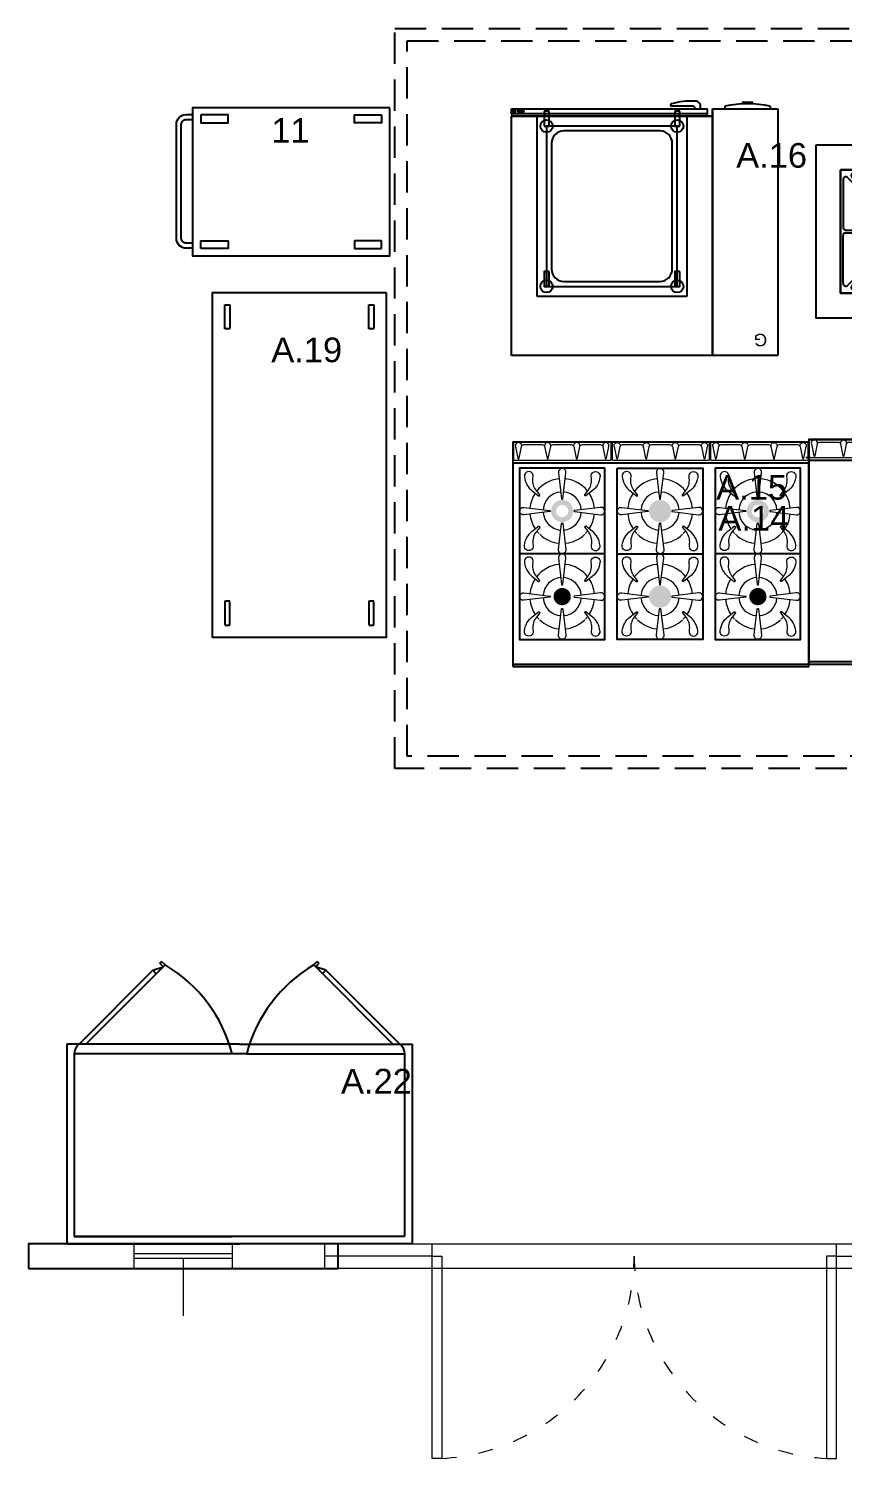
# Model space of a CAD drawing. Header units: millimetres. Extents: x -3516 to 33273, y -7531 to 724.
# Drawn here: x 28508 to 28838, y -2674 to -2094 of the extents above; entities that cross this region are included whole.
import ezdxf

# ---------------------------------------------------------------- set-up
doc = ezdxf.new("R2010")
doc.units = ezdxf.units.MM
for name, pattern in [('ACAD_ISO03W100', [30, 12, -18]), ('DASHED', [19.05, 12.7, -6.35]), ('HIDDEN', [0.375, 0.25, -0.125])]:
    doc.linetypes.add(name, pattern=pattern)
for name, color, linetype, lineweight in [('40x60 VAS', 155, 'Continuous', 15), ('DIS-100', 9, 'Continuous', 30), ('GRC- Yazı 1', 3, 'Continuous', 20), ('GRC-Ekipman', 4, 'Continuous', 25), ('KAPI', 37, 'Continuous', 15)]:
    doc.layers.add(name, color=color, linetype=linetype, lineweight=lineweight)
doc.layers.add('S2000-002 Çizgi', color=7, linetype='Continuous')
doc.layers.add('S2000-003 Kapı', color=3, linetype='Continuous')
doc.styles.add('ekp-yazı', font='arial.ttf', dxfattribs={"height": 10})

# ---------------------------------------------------------------- blocks, each defined once
blk = doc.blocks.new('A$Ccb6340a7')
at = {"layer": 'DIS-100', "lineweight": -2}
blk.add_lwpolyline([(10, 125.5), (10, 0), (0, 0), (0, 125.5)], close=True, dxfattribs=at)
blk = doc.blocks.new('ASDQ2WE1241245')
at = {"layer": 'KAPI', "color": 3}
for p, q in [((178099.81, 119041.46), (178099.81, 119051.46)), ((178263.81, 119041.46), (178263.81, 119051.46)), ((178099.81, 119046.46), (178056.31, 119046.46)), ((178263.81, 119046.46), (178307.31, 119046.46))]:
    blk.add_line(p, q, dxfattribs=at)
blk.add_lwpolyline([(178056.31, 119051.46), (178307.31, 119051.46), (178307.31, 119041.46), (178056.31, 119041.46)], close=True, dxfattribs=at)
at = {"layer": 'KAPI', "color": 3, "linetype": 'Continuous', "ltscale": 0.5}
for points in [[(178099.81, 119046.46), (178103.81, 119046.46), (178103.81, 118964.46), (178099.81, 118964.46), (178099.81, 119046.46)], [(178263.81, 119046.46), (178259.81, 119046.46), (178259.81, 118964.46), (178263.81, 118964.46), (178263.81, 119046.46)]]:
    blk.add_lwpolyline(points, dxfattribs=at)
at = {"layer": 'KAPI', "color": 3, "linetype": 'ACAD_ISO03W100', "ltscale": 0.5}
for centre, start, end in [((178099.63, 119046.53), 272.91666, 359.94754), ((178263.99, 119046.53), 180.05246, 267.08334)]:
    blk.add_arc(centre, 82.18, start, end, dxfattribs=at)
blk = doc.blocks.new('A$C3c9ccc98')
at = {"layer": '40x60 VAS', "linetype": 'Continuous'}
for p, q in [((42.75, 19.14), (42.75, 29.14)), ((82.75, 19.14), (82.75, 29.14)), ((82.75, 25.14), (42.75, 25.14)), ((82.75, 23.14), (42.75, 23.14)), ((62.75, 23.14), (62.75, 0))]:
    blk.add_line(p, q, dxfattribs=at)
blk.add_lwpolyline([(125.5, 29.14), (0, 29.14), (0, 19.14), (125.5, 19.14)], close=True, dxfattribs=at)
blk = doc.blocks.new('HarekeliT.140-70')
blk.add_lwpolyline([(-139.95, 0), (0, 0), (0, -70.39), (-139.95, -70.39)], close=True)
at = {"color": 253, "linetype": 'HIDDEN'}
for points in [[(-134.95, -5), (-125.23, -5), (-125.23, -7.01), (-134.95, -7.01)], [(-5, -5), (-14.72, -5), (-14.72, -7.01), (-5, -7.01)], [(-134.95, -63.38), (-125.23, -63.38), (-125.23, -65.39), (-134.95, -65.39)], [(-5, -63.38), (-14.72, -63.38), (-14.72, -65.39), (-5, -65.39)]]:
    blk.add_lwpolyline(points, close=True, dxfattribs=at)
blk = doc.blocks.new('Frenox Depo Tipi Dolap Çift Kapı')
for p, q in [((0, 0), (0, 81)), ((0, 81), (70, 81)), ((140, 81), (70, 81)), ((140, 0), (140, 81)), ((70, 0), (0, 0)), ((70, 0), (140, 0))]:
    blk.add_line(p, q)
at = {"color": 251}
for p, q in [((3, 4), (3, 78)), ((3, 78), (137, 78)), ((137, 78), (73, 78)), ((137, 4), (137, 78)), ((67, 4), (3, 4)), ((73, 4), (137, 4))]:
    blk.add_line(p, q, dxfattribs=at)
at = {"color": 251, "linetype": 'Continuous'}
for p, q in [((67.05, 4), (2.95, 4)), ((4.95, 0), (34.89, -29.94)), ((7.78, 0), (39.83, -32.06)), ((72.95, 4), (137.05, 4)), ((132.22, 0), (100.17, -32.06)), ((135.05, 0), (105.11, -29.94)), ((36.3, -28.52), (34.89, -29.94)), ((103.7, -28.52), (105.11, -29.94)), ((34.89, -29.94), (39.13, -31.35)), ((39.13, -31.35), (37.71, -32.76)), ((37.71, -32.76), (38.42, -33.47)), ((39.83, -32.06), (38.42, -33.47)), ((100.17, -32.06), (101.58, -33.47)), ((105.11, -29.94), (100.87, -31.35)), ((100.87, -31.35), (102.29, -32.76)), ((102.29, -32.76), (101.58, -33.47))]:
    blk.add_line(p, q, dxfattribs=at)
at = {"linetype": 'Continuous'}
blk.add_line((67.05, 4), (72.95, 4), dxfattribs=at)
at = {"color": 251, "linetype": 'Continuous'}
for centre, radius, start, end in [((8.04, 4.05), 5.1, 180.53334, 232.59676), ((10.06, 18.71), 58.86, 300.38704, 345.52231), ((129.94, 18.71), 58.86, 194.47769, 239.61296), ((131.96, 4.05), 5.1, 307.40324, 359.46666)]:
    blk.add_arc(centre, radius, start, end, dxfattribs=at)
blk = doc.blocks.new('A$C74724A35')
at = {"layer": 'S2000-002 Çizgi', "linetype": 'Continuous', "lineweight": 0}
for p, q in [((39.55, 90.8), (0.45, 90.8)), ((1.06, 89.25), (1.06, 89.24)), ((1.06, 89.24), (2.06, 84.41)), ((2.55, 84.43), (3.54, 89.23)), ((4.51, 90), (11.89, 90)), ((12.86, 89.24), (13.86, 84.41)), ((14.35, 84.43), (15.33, 89.21)), ((16.31, 90), (23.69, 90)), ((24.68, 89.16), (25.66, 84.41)), ((26.15, 84.43), (27.13, 89.21)), ((28.11, 90), (35.49, 90)), ((36.48, 89.16), (37.46, 84.41)), ((37.95, 84.43), (38.93, 89.21)), ((40.45, 90.8), (79.55, 90.8)), ((42.05, 84.43), (41.07, 89.21)), ((43.52, 89.16), (42.54, 84.41)), ((51.89, 90), (44.51, 90)), ((53.85, 84.43), (52.87, 89.21)), ((55.32, 89.16), (54.34, 84.41)), ((63.69, 90), (56.31, 90)), ((65.65, 84.43), (64.67, 89.21)), ((67.14, 89.24), (66.14, 84.41)), ((75.49, 90), (68.11, 90)), ((77.45, 84.43), (76.46, 89.23)), ((78.94, 89.24), (77.94, 84.41)), ((78.94, 89.25), (78.94, 89.24))]:
    blk.add_line(p, q, dxfattribs=at)
at = {"layer": 'S2000-002 Çizgi'}
for points in [[(0, 0), (80, 0), (80, 91), (0, 91)], [(80, 82.5), (0, 82.5), (0, 1), (80, 1)]]:
    blk.add_lwpolyline(points, close=True, dxfattribs=at)
at = {"layer": 'S2000-002 Çizgi', "linetype": 'Continuous', "lineweight": 0}
for centre, radius, start, end in [((2.3, 89.53), 1.27, 346.42061, 193.57939), ((14.1, 89.5), 1.27, 346.42061, 193.57939), ((25.9, 89.5), 1.27, 346.42061, 193.57939), ((37.7, 89.5), 1.27, 346.42061, 193.57939), ((40.4, 90.6), 0.2, 90, 180)]:
    blk.add_arc(centre, radius, start, end, dxfattribs=at)
at = {"layer": 'S2000-002 Çizgi', "linetype": 'Continuous', "lineweight": 0, "extrusion": (0, 0, -1)}
for centre, radius, start, end in [((-39.6, 90.6), 0.2, 90, 180), ((-42.3, 89.5), 1.27, 346.42061, 193.57939), ((-54.1, 89.5), 1.27, 346.42061, 193.57939), ((-65.9, 89.5), 1.27, 346.42061, 193.57939), ((-77.7, 89.53), 1.27, 346.42061, 193.57939)]:
    blk.add_arc(centre, radius, start, end, dxfattribs=at)
for centre, major_axis, start_param, end_param in [((4.51, 89), (1, 0), 3.371293, 4.712389), ((11.89, 89), (1, 0), 4.712389, 6.0355), ((16.31, 89), (1, 0), 3.349747, 4.712389), ((23.69, 89), (1, 0), 4.712389, 6.124448), ((28.11, 89), (1, 0), 3.349747, 4.712389), ((35.49, 89), (1, 0), 4.712389, 6.124448), ((42.3, 84.46), (-0.25, 0), 3.344893, 6.16625), ((54.1, 84.46), (-0.25, 0), 3.344893, 6.16625), ((65.9, 84.46), (-0.25, 0), 3.344906, 6.16625), ((77.7, 84.46), (-0.25, 0), 3.344804, 6.16625)]:
    blk.add_ellipse(centre, major_axis=major_axis, ratio=0.999997, start_param=start_param, end_param=end_param, dxfattribs=at)
at = {"layer": 'S2000-002 Çizgi', "linetype": 'Continuous', "lineweight": 0}
for centre, major_axis, start_param, end_param in [((44.51, 89), (-1, 0), 4.712389, 6.124448), ((51.89, 89), (-1, 0), 3.349747, 4.712389), ((56.31, 89), (-1, 0), 4.712389, 6.124448), ((63.69, 89), (-1, 0), 3.349747, 4.712389), ((68.11, 89), (-1, 0), 4.712389, 6.0355), ((75.49, 89), (-1, 0), 3.371293, 4.712389), ((2.3, 84.46), (0.25, 0), 3.344804, 6.16625), ((14.1, 84.46), (0.25, 0), 3.344906, 6.16625), ((25.9, 84.46), (0.25, 0), 3.344893, 6.16625), ((37.7, 84.46), (0.25, 0), 3.344893, 6.16625)]:
    blk.add_ellipse(centre, major_axis=major_axis, ratio=0.999997, start_param=start_param, end_param=end_param, dxfattribs=at)
for points in [[(0.45, 90.8), (0.42, 90.8), (0.4, 90.8), (0.4, 90.8), (0.4, 90.8), (0.2, 90.8), (0.2, 90.6), (0.2, 90.6), (0.2, 90.6), (0.2, 90.6), (0.2, 90.6), (0.2, 87.25), (0.2, 83.9), (0.2, 83.9), (0.2, 83.9), (0.2, 83.7), (0.4, 83.7), (0.4, 83.7), (0.4, 83.7), (20, 83.7), (39.6, 83.7), (39.6, 83.7), (39.6, 83.7), (39.8, 83.7), (39.8, 83.9), (39.8, 83.9), (39.8, 83.9), (39.8, 87.25), (39.8, 90.6), (39.8, 90.6), (39.8, 90.6), (39.8, 90.6), (39.8, 90.6)], [(79.55, 90.8), (79.57, 90.8), (79.6, 90.8), (79.6, 90.8), (79.6, 90.8), (79.8, 90.8), (79.8, 90.6), (79.8, 90.6), (79.8, 90.6), (79.8, 90.6), (79.8, 90.6), (79.8, 87.25), (79.8, 83.9), (79.8, 83.9), (79.8, 83.9), (79.8, 83.7), (79.6, 83.7), (79.6, 83.7), (79.6, 83.7), (60, 83.7), (40.4, 83.7), (40.4, 83.7), (40.4, 83.7), (40.2, 83.7), (40.2, 83.9), (40.2, 83.9), (40.2, 83.9), (40.2, 87.25), (40.2, 90.6), (40.2, 90.6), (40.2, 90.6), (40.2, 90.6), (40.2, 90.6)]]:
    blk.add_rational_spline(points, [1, 1, 1, 1, 1, 0.707106781187, 1, 1, 1, 1, 1, 1, 1, 1, 1, 0.707106781187, 1, 1, 1, 1, 1, 1, 1, 0.707106781187, 1, 1, 1, 1, 1, 1, 1, 0.999999944177, 1], degree=2, knots=[0, 0, 0, 0.0625, 0.0625, 0.125, 0.125, 0.1875, 0.1875, 0.25, 0.25, 0.3125, 0.3125, 0.375, 0.375, 0.4375, 0.4375, 0.5, 0.5, 0.5625, 0.5625, 0.625, 0.625, 0.6875, 0.6875, 0.75, 0.75, 0.8125, 0.8125, 0.875, 0.875, 0.9375, 0.9375, 1, 1, 1], dxfattribs=at)
blk = doc.blocks.new('A$C5F4C111E')
at = {"layer": 'S2000-002 Çizgi', "linetype": 'Continuous', "lineweight": 0}
h = blk.add_hatch(color=256, dxfattribs=at)
edge = h.paths.add_edge_path()
edge.add_arc((20, 63.03), 4.5, 0, 360)
edge = h.paths.add_edge_path(flags=16)
edge.add_arc((20, 63.03), 2.5, 0, 360)
h = blk.add_hatch(color=256, dxfattribs=at)
edge = h.paths.add_edge_path()
edge.add_arc((59.69, 63.03), 4.5, 45, 405)
h = blk.add_hatch(color=256, dxfattribs=at)
edge = h.paths.add_edge_path()
edge.add_arc((99.37, 63.03), 4.5, 0, 360)
edge = h.paths.add_edge_path(flags=16)
edge.add_arc((99.37, 63.03), 2.5, 0, 360)
h = blk.add_hatch(color=256, dxfattribs=at)
edge = h.paths.add_edge_path()
edge.add_arc((20, 28.34), 3.5, 0, 360)
h = blk.add_hatch(color=256, dxfattribs=at)
edge = h.paths.add_edge_path()
edge.add_arc((59.69, 28.34), 4.5, 45, 405)
h = blk.add_hatch(color=256, dxfattribs=at)
edge = h.paths.add_edge_path()
edge.add_arc((99.37, 28.34), 3.5, 0, 360)
for p, q in [((39.55, 90.8), (0.45, 90.8)), ((1.06, 89.24), (2.05, 84.41)), ((2.55, 84.43), (3.54, 89.23)), ((4.51, 90), (11.89, 90)), ((12.86, 89.24), (13.85, 84.41)), ((14.35, 84.43), (15.33, 89.21)), ((16.31, 90), (23.69, 90)), ((24.68, 89.16), (25.65, 84.41)), ((26.15, 84.43), (27.13, 89.21)), ((28.11, 90), (35.49, 90)), ((36.48, 89.16), (37.45, 84.41)), ((37.95, 84.43), (38.93, 89.21)), ((79.55, 90.8), (40.45, 90.8)), ((41.06, 89.24), (42.05, 84.41)), ((42.55, 84.43), (43.54, 89.23)), ((44.51, 90), (51.89, 90)), ((52.86, 89.24), (53.85, 84.41)), ((54.35, 84.43), (55.33, 89.21)), ((56.31, 90), (63.69, 90)), ((64.68, 89.16), (65.65, 84.41)), ((66.15, 84.43), (67.13, 89.21)), ((68.11, 90), (75.49, 90)), ((76.48, 89.16), (77.45, 84.41)), ((77.95, 84.43), (78.93, 89.21)), ((119.55, 90.8), (80.45, 90.8)), ((81.06, 89.24), (82.05, 84.41)), ((82.55, 84.43), (83.54, 89.23)), ((84.51, 90), (91.89, 90)), ((92.86, 89.24), (93.85, 84.41)), ((94.35, 84.43), (95.33, 89.21)), ((96.31, 90), (103.69, 90)), ((104.68, 89.16), (105.65, 84.41)), ((106.15, 84.43), (107.13, 89.21)), ((108.11, 90), (115.49, 90)), ((116.48, 89.16), (117.45, 84.41)), ((117.95, 84.43), (118.93, 89.21))]:
    blk.add_line(p, q, dxfattribs=at)
at = {"layer": 'S2000-002 Çizgi'}
for points in [[(0, 0), (120, 0), (120, 91), (0, 91)], [(120, 82.5), (0, 82.5), (0, 1), (120, 1)], [(2.66, 11), (37.34, 11), (37.34, 80.37), (2.66, 80.37)], [(42.34, 80.37), (77.03, 80.37), (77.03, 11), (42.34, 11)], [(82.03, 11), (116.71, 11), (116.71, 80.37), (82.03, 80.37)], [(37.34, 45.68), (2.66, 45.68), (2.66, 11), (37.34, 11)], [(77.03, 11), (42.34, 11), (42.34, 45.68), (77.03, 45.68)], [(116.71, 45.68), (82.03, 45.68), (82.03, 11), (116.71, 11)]]:
    blk.add_lwpolyline(points, close=True, dxfattribs=at)
at = {"layer": 'S2000-002 Çizgi', "linetype": 'Continuous', "lineweight": 0, "flags": 128}
for points in [[(0.45, 90.8), (0.4, 90.8), (0.4, 90.8, 0.414214), (0.2, 90.6), (0.2, 90.6), (0.2, 83.9), (0.2, 83.9, 0.414214), (0.4, 83.7), (0.4, 83.7), (39.6, 83.7), (39.6, 83.7, 0.414214), (39.8, 83.9), (39.8, 83.9), (39.8, 90.6), (39.8, 90.6, 0.414214), (39.6, 90.8), (39.6, 90.8), (39.55, 90.8)], [(40.45, 90.8), (40.4, 90.8), (40.4, 90.8, 0.414214), (40.2, 90.6), (40.2, 90.6), (40.2, 83.9), (40.2, 83.9, 0.414214), (40.4, 83.7), (40.4, 83.7), (79.6, 83.7), (79.6, 83.7, 0.414214), (79.8, 83.9), (79.8, 83.9), (79.8, 90.6), (79.8, 90.6, 0.414214), (79.6, 90.8), (79.6, 90.8), (79.55, 90.8)], [(80.45, 90.8), (80.4, 90.8), (80.4, 90.8, 0.414214), (80.2, 90.6), (80.2, 90.6), (80.2, 83.9), (80.2, 83.9, 0.414214), (80.4, 83.7), (80.4, 83.7), (119.6, 83.7), (119.6, 83.7, 0.414214), (119.8, 83.9), (119.8, 83.9), (119.8, 90.6), (119.8, 90.6, 0.414214), (119.6, 90.8), (119.6, 90.8), (119.55, 90.8)]]:
    blk.add_lwpolyline(points, format="xyb", dxfattribs=at)
for points in [[(4.67, 76.87, 0.198912), (7.86, 71.22), (7.86, 71.22), (10.44, 69.2), (10.44, 69.2, 0.88604), (10.86, 69.62), (10.87, 69.62), (9.53, 71.32), (9.53, 71.32, -0.198912), (8.16, 76.22), (8.16, 76.22), (8.26, 77.01), (8.26, 77.02, 1.128349), (4.66, 77.02), (4.65, 77.01), (4.67, 76.87), (4.67, 76.87)], [(20.24, 68), (21.48, 78.59), (21.48, 78.59, 1.184985), (18.52, 78.59), (18.52, 78.59), (19.76, 68), (19.76, 68.01, 0.846962), (20.24, 68.01), (20.24, 68)], [(35.33, 76.87, -0.198912), (32.14, 71.22), (32.14, 71.22), (29.56, 69.2), (29.56, 69.2, -0.88604), (29.14, 69.62), (29.13, 69.62), (30.47, 71.32), (30.47, 71.32, 0.198912), (31.84, 76.22), (31.84, 76.22), (31.74, 77.01), (31.74, 77.02, -1.128349), (35.35, 77.02), (35.35, 77.01), (35.33, 76.87), (35.33, 76.87)], [(44.36, 76.87, 0.198912), (47.54, 71.22), (47.54, 71.22), (50.12, 69.2), (50.12, 69.2, 0.88604), (50.55, 69.62), (50.55, 69.62), (49.22, 71.32), (49.22, 71.32, -0.198912), (47.85, 76.22), (47.85, 76.22), (47.94, 77.01), (47.94, 77.02, 1.128349), (44.34, 77.02), (44.34, 77.01), (44.36, 76.87), (44.36, 76.87)], [(59.92, 68), (61.16, 78.59), (61.16, 78.59, 1.184985), (58.21, 78.59), (58.21, 78.59), (59.45, 68), (59.45, 68.01, 0.846962), (59.92, 68.01), (59.92, 68)], [(75.01, 76.87, -0.198912), (71.83, 71.22), (71.83, 71.22), (69.25, 69.2), (69.25, 69.2, -0.88604), (68.82, 69.62), (68.82, 69.62), (70.15, 71.32), (70.15, 71.32, 0.198912), (71.52, 76.22), (71.52, 76.22), (71.43, 77.01), (71.43, 77.02, -1.128349), (75.03, 77.02), (75.03, 77.01), (75.01, 76.87), (75.01, 76.87)], [(84.04, 76.87, 0.198912), (87.23, 71.22), (87.23, 71.22), (89.81, 69.2), (89.81, 69.2, 0.88604), (90.23, 69.62), (90.24, 69.62), (88.9, 71.32), (88.9, 71.32, -0.198912), (87.53, 76.22), (87.53, 76.22), (87.63, 77.01), (87.63, 77.02, 1.128349), (84.03, 77.02), (84.02, 77.01), (84.04, 76.87), (84.04, 76.87)], [(99.61, 68), (100.85, 78.59), (100.85, 78.59, 1.184985), (97.89, 78.59), (97.89, 78.59), (99.13, 68), (99.13, 68.01, 0.846962), (99.61, 68.01), (99.61, 68)], [(114.7, 76.87, -0.198912), (111.51, 71.22), (111.51, 71.22), (108.93, 69.2), (108.93, 69.2, -0.88604), (108.51, 69.62), (108.5, 69.62), (109.84, 71.32), (109.84, 71.32, 0.198912), (111.21, 76.22), (111.21, 76.22), (111.11, 77.01), (111.11, 77.02, -1.128349), (114.72, 77.02), (114.72, 77.01), (114.7, 76.87), (114.7, 76.87)], [(15.02, 62.79), (4.44, 61.55), (4.44, 61.55, -1.184985), (4.44, 64.51), (4.44, 64.51), (15.02, 63.27), (15.02, 63.27, -0.846962), (15.02, 62.79), (15.02, 62.79)], [(24.98, 62.79), (35.56, 61.55), (35.56, 61.55, 1.184985), (35.56, 64.51), (35.56, 64.51), (24.98, 63.27), (24.98, 63.27, 0.846962), (24.98, 62.79), (24.98, 62.79)], [(54.71, 62.79), (44.12, 61.55), (44.12, 61.55, -1.184985), (44.12, 64.51), (44.12, 64.51), (54.71, 63.27), (54.71, 63.27, -0.846962), (54.71, 62.79), (54.71, 62.79)], [(64.66, 62.79), (75.25, 61.55), (75.25, 61.55, 1.184985), (75.25, 64.51), (75.25, 64.51), (64.66, 63.27), (64.66, 63.27, 0.846962), (64.66, 62.79), (64.66, 62.79)], [(94.39, 62.79), (83.81, 61.55), (83.81, 61.55, -1.184985), (83.81, 64.51), (83.81, 64.51), (94.39, 63.27), (94.39, 63.27, -0.846962), (94.39, 62.79), (94.39, 62.79)], [(104.35, 62.79), (114.93, 61.55), (114.93, 61.55, 1.184985), (114.93, 64.51), (114.93, 64.51), (104.35, 63.27), (104.35, 63.27, 0.846962), (104.35, 62.79), (104.35, 62.79)], [(20.24, 58.05), (21.48, 47.46), (21.48, 47.46, -1.184985), (18.52, 47.46), (18.52, 47.46), (19.76, 58.05), (19.76, 58.05, -0.846962), (20.24, 58.05), (20.24, 58.05)], [(59.92, 58.05), (61.16, 47.46), (61.16, 47.46, -1.184985), (58.21, 47.46), (58.21, 47.46), (59.45, 58.05), (59.45, 58.05, -0.846962), (59.92, 58.05), (59.92, 58.05)], [(99.61, 58.05), (100.85, 47.46), (100.85, 47.46, -1.184985), (97.89, 47.46), (97.89, 47.46), (99.13, 58.05), (99.13, 58.05, -0.846962), (99.61, 58.05), (99.61, 58.05)], [(4.67, 49.18, -0.198912), (7.86, 54.83), (7.86, 54.83), (10.44, 56.86), (10.44, 56.86, -0.88604), (10.86, 56.43), (10.87, 56.43), (9.53, 54.74), (9.53, 54.74, 0.198912), (8.16, 49.83), (8.16, 49.83), (8.26, 49.04), (8.26, 49.04, -1.128349), (4.66, 49.04), (4.65, 49.04), (4.67, 49.19), (4.67, 49.18)], [(35.33, 49.18, 0.198912), (32.14, 54.83), (32.14, 54.83), (29.56, 56.86), (29.56, 56.86, 0.88604), (29.14, 56.43), (29.13, 56.43), (30.47, 54.74), (30.47, 54.74, -0.198912), (31.84, 49.83), (31.84, 49.83), (31.74, 49.04), (31.74, 49.04, 1.128349), (35.35, 49.04), (35.35, 49.04), (35.33, 49.19), (35.33, 49.18)], [(44.36, 49.18, -0.198912), (47.54, 54.83), (47.54, 54.83), (50.12, 56.86), (50.12, 56.86, -0.88604), (50.55, 56.43), (50.55, 56.43), (49.22, 54.74), (49.22, 54.74, 0.198912), (47.85, 49.83), (47.85, 49.83), (47.94, 49.04), (47.94, 49.04, -1.128349), (44.34, 49.04), (44.34, 49.04), (44.36, 49.19), (44.36, 49.18)], [(75.01, 49.18, 0.198912), (71.83, 54.83), (71.83, 54.83), (69.25, 56.86), (69.25, 56.86, 0.88604), (68.82, 56.43), (68.82, 56.43), (70.15, 54.74), (70.15, 54.74, -0.198912), (71.52, 49.83), (71.52, 49.83), (71.43, 49.04), (71.43, 49.04, 1.128349), (75.03, 49.04), (75.03, 49.04), (75.01, 49.19), (75.01, 49.18)], [(84.04, 49.18, -0.198912), (87.23, 54.83), (87.23, 54.83), (89.81, 56.86), (89.81, 56.86, -0.88604), (90.23, 56.43), (90.24, 56.43), (88.9, 54.74), (88.9, 54.74, 0.198912), (87.53, 49.83), (87.53, 49.83), (87.63, 49.04), (87.63, 49.04, -1.128349), (84.03, 49.04), (84.02, 49.04), (84.04, 49.19), (84.04, 49.18)], [(114.7, 49.18, 0.198912), (111.51, 54.83), (111.51, 54.83), (108.93, 56.86), (108.93, 56.86, 0.88604), (108.51, 56.43), (108.5, 56.43), (109.84, 54.74), (109.84, 54.74, -0.198912), (111.21, 49.83), (111.21, 49.83), (111.11, 49.04), (111.11, 49.04, 1.128349), (114.72, 49.04), (114.72, 49.04), (114.7, 49.19), (114.7, 49.18)], [(4.67, 42.19, 0.198912), (7.86, 36.54), (7.86, 36.54), (10.44, 34.51), (10.44, 34.51, 0.88604), (10.86, 34.94), (10.87, 34.94), (9.53, 36.63), (9.53, 36.63, -0.198912), (8.16, 41.54), (8.16, 41.54), (8.26, 42.33), (8.26, 42.33, 1.128349), (4.66, 42.33), (4.65, 42.33), (4.67, 42.18), (4.67, 42.18)], [(20.24, 33.32), (21.48, 43.9), (21.48, 43.91, 1.184985), (18.52, 43.91), (18.52, 43.9), (19.76, 33.32), (19.76, 33.32, 0.846962), (20.24, 33.32), (20.24, 33.32)], [(35.33, 42.19, -0.198912), (32.14, 36.54), (32.14, 36.54), (29.56, 34.51), (29.56, 34.51, -0.88604), (29.14, 34.94), (29.13, 34.94), (30.47, 36.63), (30.47, 36.63, 0.198912), (31.84, 41.54), (31.84, 41.54), (31.74, 42.33), (31.74, 42.33, -1.128349), (35.35, 42.33), (35.35, 42.33), (35.33, 42.18), (35.33, 42.18)], [(44.36, 42.19, 0.198912), (47.54, 36.54), (47.54, 36.54), (50.12, 34.51), (50.12, 34.51, 0.88604), (50.55, 34.94), (50.55, 34.94), (49.22, 36.63), (49.22, 36.63, -0.198912), (47.85, 41.54), (47.85, 41.54), (47.94, 42.33), (47.94, 42.33, 1.128349), (44.34, 42.33), (44.34, 42.33), (44.36, 42.18), (44.36, 42.18)], [(59.92, 33.32), (61.16, 43.9), (61.16, 43.91, 1.184985), (58.21, 43.91), (58.21, 43.9), (59.45, 33.32), (59.45, 33.32, 0.846962), (59.92, 33.32), (59.92, 33.32)], [(75.01, 42.19, -0.198912), (71.83, 36.54), (71.83, 36.54), (69.25, 34.51), (69.25, 34.51, -0.88604), (68.82, 34.94), (68.82, 34.94), (70.15, 36.63), (70.15, 36.63, 0.198912), (71.52, 41.54), (71.52, 41.54), (71.43, 42.33), (71.43, 42.33, -1.128349), (75.03, 42.33), (75.03, 42.33), (75.01, 42.18), (75.01, 42.18)], [(84.04, 42.19, 0.198912), (87.23, 36.54), (87.23, 36.54), (89.81, 34.51), (89.81, 34.51, 0.88604), (90.23, 34.94), (90.24, 34.94), (88.9, 36.63), (88.9, 36.63, -0.198912), (87.53, 41.54), (87.53, 41.54), (87.63, 42.33), (87.63, 42.33, 1.128349), (84.03, 42.33), (84.02, 42.33), (84.04, 42.18), (84.04, 42.18)], [(99.61, 33.32), (100.85, 43.9), (100.85, 43.91, 1.184985), (97.89, 43.91), (97.89, 43.9), (99.13, 33.32), (99.13, 33.32, 0.846962), (99.61, 33.32), (99.61, 33.32)], [(114.7, 42.19, -0.198912), (111.51, 36.54), (111.51, 36.54), (108.93, 34.51), (108.93, 34.51, -0.88604), (108.51, 34.94), (108.5, 34.94), (109.84, 36.63), (109.84, 36.63, 0.198912), (111.21, 41.54), (111.21, 41.54), (111.11, 42.33), (111.11, 42.33, -1.128349), (114.72, 42.33), (114.72, 42.33), (114.7, 42.18), (114.7, 42.18)], [(15.02, 28.1), (4.44, 26.86), (4.44, 26.86, -1.184985), (4.44, 29.82), (4.44, 29.82), (15.02, 28.58), (15.02, 28.58, -0.846962), (15.02, 28.1), (15.02, 28.1)], [(24.98, 28.1), (35.56, 26.86), (35.56, 26.86, 1.184985), (35.56, 29.82), (35.56, 29.82), (24.98, 28.58), (24.98, 28.58, 0.846962), (24.98, 28.1), (24.98, 28.1)], [(54.71, 28.1), (44.12, 26.86), (44.12, 26.86, -1.184985), (44.12, 29.82), (44.12, 29.82), (54.71, 28.58), (54.71, 28.58, -0.846962), (54.71, 28.1), (54.71, 28.1)], [(64.66, 28.1), (75.25, 26.86), (75.25, 26.86, 1.184985), (75.25, 29.82), (75.25, 29.82), (64.66, 28.58), (64.66, 28.58, 0.846962), (64.66, 28.1), (64.66, 28.1)], [(94.39, 28.1), (83.81, 26.86), (83.81, 26.86, -1.184985), (83.81, 29.82), (83.81, 29.82), (94.39, 28.58), (94.39, 28.58, -0.846962), (94.39, 28.1), (94.39, 28.1)], [(104.35, 28.1), (114.93, 26.86), (114.93, 26.86, 1.184985), (114.93, 29.82), (114.93, 29.82), (104.35, 28.58), (104.35, 28.58, 0.846962), (104.35, 28.1), (104.35, 28.1)], [(20.24, 23.36), (21.48, 12.78), (21.48, 12.78, -1.184985), (18.52, 12.78), (18.52, 12.78), (19.76, 23.36), (19.76, 23.36, -0.846962), (20.24, 23.36), (20.24, 23.36)], [(59.92, 23.36), (61.16, 12.78), (61.16, 12.78, -1.184985), (58.21, 12.78), (58.21, 12.78), (59.45, 23.36), (59.45, 23.36, -0.846962), (59.92, 23.36), (59.92, 23.36)], [(99.61, 23.36), (100.85, 12.78), (100.85, 12.78, -1.184985), (97.89, 12.78), (97.89, 12.78), (99.13, 23.36), (99.13, 23.36, -0.846962), (99.61, 23.36), (99.61, 23.36)], [(4.67, 14.5, -0.198912), (7.86, 20.15), (7.86, 20.15), (10.44, 22.17), (10.44, 22.17, -0.88604), (10.86, 21.75), (10.87, 21.75), (9.53, 20.05), (9.53, 20.05, 0.198912), (8.16, 15.15), (8.16, 15.15), (8.26, 14.36), (8.26, 14.35, -1.128349), (4.66, 14.35), (4.65, 14.36), (4.67, 14.5), (4.67, 14.5)], [(35.33, 14.5, 0.198912), (32.14, 20.15), (32.14, 20.15), (29.56, 22.17), (29.56, 22.17, 0.88604), (29.14, 21.75), (29.13, 21.75), (30.47, 20.05), (30.47, 20.05, -0.198912), (31.84, 15.15), (31.84, 15.15), (31.74, 14.36), (31.74, 14.35, 1.128349), (35.35, 14.35), (35.35, 14.36), (35.33, 14.5), (35.33, 14.5)], [(44.36, 14.5, -0.198912), (47.54, 20.15), (47.54, 20.15), (50.12, 22.17), (50.12, 22.17, -0.88604), (50.55, 21.75), (50.55, 21.75), (49.22, 20.05), (49.22, 20.05, 0.198912), (47.85, 15.15), (47.85, 15.15), (47.94, 14.36), (47.94, 14.35, -1.128349), (44.34, 14.35), (44.34, 14.36), (44.36, 14.5), (44.36, 14.5)], [(75.01, 14.5, 0.198912), (71.83, 20.15), (71.83, 20.15), (69.25, 22.17), (69.25, 22.17, 0.88604), (68.82, 21.75), (68.82, 21.75), (70.15, 20.05), (70.15, 20.05, -0.198912), (71.52, 15.15), (71.52, 15.15), (71.43, 14.36), (71.43, 14.35, 1.128349), (75.03, 14.35), (75.03, 14.36), (75.01, 14.5), (75.01, 14.5)], [(84.04, 14.5, -0.198912), (87.23, 20.15), (87.23, 20.15), (89.81, 22.17), (89.81, 22.17, -0.88604), (90.23, 21.75), (90.24, 21.75), (88.9, 20.05), (88.9, 20.05, 0.198912), (87.53, 15.15), (87.53, 15.15), (87.63, 14.36), (87.63, 14.35, -1.128349), (84.03, 14.35), (84.02, 14.36), (84.04, 14.5), (84.04, 14.5)], [(114.7, 14.5, 0.198912), (111.51, 20.15), (111.51, 20.15), (108.93, 22.17), (108.93, 22.17, 0.88604), (108.51, 21.75), (108.5, 21.75), (109.84, 20.05), (109.84, 20.05, -0.198912), (111.21, 15.15), (111.21, 15.15), (111.11, 14.36), (111.11, 14.35, 1.128349), (114.72, 14.35), (114.72, 14.36), (114.7, 14.5), (114.7, 14.5)]]:
    blk.add_lwpolyline(points, format="xyb", close=True, dxfattribs=at)
at = {"layer": 'S2000-002 Çizgi', "linetype": 'Continuous', "lineweight": 0}
for centre, radius, start, end in [((2.3, 89.54), 1.27, 346.42061, 193.57939), ((14.1, 89.54), 1.27, 346.42061, 193.57939), ((25.91, 89.54), 1.27, 346.42061, 193.57939), ((37.71, 89.54), 1.27, 346.42061, 193.57939), ((2.3, 84.46), 0.25, 191.64315, 353.30013), ((14.1, 84.46), 0.25, 191.64901, 353.30013), ((25.9, 84.46), 0.25, 191.64827, 353.30013), ((37.7, 84.46), 0.25, 191.64827, 353.30013), ((42.3, 84.46), 0.25, 191.64315, 353.30013), ((54.1, 84.46), 0.25, 191.64901, 353.30013), ((65.9, 84.46), 0.25, 191.64827, 353.30013), ((77.7, 84.46), 0.25, 191.64827, 353.30013), ((82.3, 84.46), 0.25, 191.64315, 353.30013), ((94.1, 84.46), 0.25, 191.64901, 353.30013), ((105.9, 84.46), 0.25, 191.64827, 353.30013), ((117.7, 84.46), 0.25, 191.64827, 353.30013), ((20, 63.03), 13.12, 96.49496, 141.84569), ((20, 63.03), 13.12, 38.15875, 83.50951), ((59.69, 63.03), 13.12, 96.49496, 141.84569), ((59.69, 63.03), 13.12, 38.15875, 83.50951), ((99.37, 63.03), 13.12, 96.49496, 141.84569), ((99.37, 63.03), 13.12, 38.15875, 83.50951), ((20, 63.03), 13.12, 146.35522, 174.81005), ((20, 63.03), 7.75, 94.84241, 175.84397), ((20, 63.03), 7.75, 4.15651, 85.14703), ((20, 63.03), 13.12, 5.19023, 33.64318), ((59.69, 63.03), 13.12, 146.35522, 174.81005), ((59.69, 63.03), 7.75, 94.84241, 175.84397), ((59.69, 63.03), 7.75, 4.15651, 85.14703), ((59.69, 63.03), 13.12, 5.19023, 33.64318), ((99.37, 63.03), 13.12, 146.35522, 174.81005), ((99.37, 63.03), 7.75, 94.84241, 175.84397), ((99.37, 63.03), 7.75, 4.15651, 85.14703), ((99.37, 63.03), 13.12, 5.19023, 33.64318), ((20, 63.03), 13.12, 185.18204, 213.65048), ((20, 63.03), 7.75, 184.14264, 265.13711), ((20, 63.03), 7.75, 274.82956, 355.85688), ((20, 63.03), 13.12, 326.35247, 354.81767), ((59.69, 63.03), 13.12, 185.18204, 213.65048), ((59.69, 63.03), 7.75, 184.14264, 265.13711), ((59.69, 63.03), 7.75, 274.82956, 355.85688), ((59.69, 63.03), 13.12, 326.35247, 354.81767), ((99.37, 63.03), 13.12, 185.18204, 213.65048), ((99.37, 63.03), 7.75, 184.14264, 265.13711), ((99.37, 63.03), 7.75, 274.82956, 355.85688), ((99.37, 63.03), 13.12, 326.35247, 354.81767), ((20, 63.03), 13.12, 217.85189, 224.07495), ((20, 63.03), 13.12, 225.92244, 263.50178), ((20, 63.03), 13.12, 276.48878, 314.07479), ((20, 63.03), 13.12, 315.92442, 322.15104), ((59.69, 63.03), 13.12, 217.85189, 224.07495), ((59.69, 63.03), 13.12, 225.92244, 263.50178), ((59.69, 63.03), 13.12, 276.48878, 314.07479), ((59.69, 63.03), 13.12, 315.92442, 322.15104), ((99.37, 63.03), 13.12, 217.85189, 224.07495), ((99.37, 63.03), 13.12, 225.92244, 263.50178), ((99.37, 63.03), 13.12, 276.48878, 314.07479), ((99.37, 63.03), 13.12, 315.92442, 322.15104), ((20, 28.34), 13.12, 96.49496, 141.84569), ((20, 28.34), 13.12, 38.15875, 83.50951), ((59.69, 28.34), 13.12, 96.49496, 141.84569), ((59.69, 28.34), 13.12, 38.15875, 83.50951), ((99.37, 28.34), 13.12, 96.49496, 141.84569), ((99.37, 28.34), 13.12, 38.15875, 83.50951), ((20, 28.34), 13.12, 146.35522, 174.81005), ((20, 28.34), 7.75, 94.84241, 175.84397), ((20, 28.34), 7.75, 4.15651, 85.14703), ((20, 28.34), 13.12, 5.19023, 33.64318), ((59.69, 28.34), 13.12, 146.35522, 174.81005), ((59.69, 28.34), 7.75, 94.84241, 175.84397), ((59.69, 28.34), 7.75, 4.15651, 85.14703), ((59.69, 28.34), 13.12, 5.19023, 33.64318), ((99.37, 28.34), 13.12, 146.35522, 174.81005), ((99.37, 28.34), 7.75, 94.84241, 175.84397), ((99.37, 28.34), 7.75, 4.15651, 85.14703), ((99.37, 28.34), 13.12, 5.19023, 33.64318), ((20, 28.34), 13.12, 185.18204, 213.65048), ((20, 28.34), 7.75, 184.14264, 265.13711), ((20, 28.34), 7.75, 274.82956, 355.85688), ((20, 28.34), 13.12, 326.35247, 354.81767), ((59.69, 28.34), 13.12, 185.18204, 213.65048), ((59.69, 28.34), 7.75, 184.14264, 265.13711), ((59.69, 28.34), 7.75, 274.82956, 355.85688), ((59.69, 28.34), 13.12, 326.35247, 354.81767), ((99.37, 28.34), 13.12, 185.18204, 213.65048), ((99.37, 28.34), 7.75, 184.14264, 265.13711), ((99.37, 28.34), 7.75, 274.82956, 355.85688), ((99.37, 28.34), 13.12, 326.35247, 354.81767), ((20, 28.34), 13.12, 217.85189, 224.07495), ((20, 28.34), 13.12, 225.92244, 263.50178), ((20, 28.34), 13.12, 276.48878, 314.07479), ((20, 28.34), 13.12, 315.92442, 322.15104), ((59.69, 28.34), 13.12, 217.85189, 224.07495), ((59.69, 28.34), 13.12, 225.92244, 263.50178), ((59.69, 28.34), 13.12, 276.48878, 314.07479), ((59.69, 28.34), 13.12, 315.92442, 322.15104), ((99.37, 28.34), 13.12, 217.85189, 224.07495), ((99.37, 28.34), 13.12, 225.92244, 263.50178), ((99.37, 28.34), 13.12, 276.48878, 314.07479), ((99.37, 28.34), 13.12, 315.92442, 322.15104)]:
    blk.add_arc(centre, radius, start, end, dxfattribs=at)
at = {"layer": 'S2000-002 Çizgi', "linetype": 'Continuous', "lineweight": 0, "extrusion": (0, 0, -1)}
for centre, radius, start, end in [((-4.51, 89), 1, 13.16084, 90), ((-11.89, 89), 1, 90, 165.80866), ((-16.31, 89), 1, 11.92635, 90), ((-23.69, 89), 1, 90, 170.90504), ((-28.11, 89), 1, 11.92635, 90), ((-35.49, 89), 1, 90, 170.90504), ((-42.29, 89.54), 1.27, 346.42061, 193.57939), ((-44.51, 89), 1, 13.16084, 90), ((-51.89, 89), 1, 90, 165.80866), ((-54.09, 89.54), 1.27, 346.42061, 193.57939), ((-56.31, 89), 1, 11.92635, 90), ((-63.69, 89), 1, 90, 170.90504), ((-65.9, 89.54), 1.27, 346.42061, 193.57939), ((-68.11, 89), 1, 11.92635, 90), ((-75.49, 89), 1, 90, 170.90504), ((-77.7, 89.54), 1.27, 346.42061, 193.57939), ((-82.3, 89.54), 1.27, 346.42061, 193.57939), ((-84.51, 89), 1, 13.16084, 90), ((-91.89, 89), 1, 90, 165.80866), ((-94.1, 89.54), 1.27, 346.42061, 193.57939), ((-96.31, 89), 1, 11.92635, 90), ((-103.69, 89), 1, 90, 170.90504), ((-105.91, 89.54), 1.27, 346.42061, 193.57939), ((-108.11, 89), 1, 11.92635, 90), ((-115.49, 89), 1, 90, 170.90504), ((-117.71, 89.54), 1.27, 346.42061, 193.57939)]:
    blk.add_arc(centre, radius, start, end, dxfattribs=at)
blk = doc.blocks.new('RATİONAL 202-G')
for p, q in [((0, -100), (0, 0)), ((0, 0), (26.5, 0)), ((26.5, 0), (26.5, -100)), ((26.5, -97), (26.5, 0)), ((26.5, 0), (108, 0)), ((108, 0), (108, -97)), ((97.75, -24), (36.75, -24)), ((36.75, -24), (36.75, -97)), ((97.75, -97), (97.75, -24)), ((26.5, -100), (26.5, -97)), ((26.5, -97), (28.5, -97)), ((108, -97), (26.5, -97)), ((28.5, -97), (108, -97)), ((28.5, -97), (28.76, -97.24)), ((28.76, -97.24), (28.5, -97.38)), ((28.5, -97.38), (28.74, -97.54)), ((28.74, -97.54), (28.5, -97.67)), ((28.5, -97.67), (28.75, -97.78)), ((28.75, -97.78), (28.5, -98)), ((28.5, -98), (28.5, -100)), ((28.5, -98), (108, -98)), ((36.75, -97), (97.75, -97)), ((108, -97), (107.74, -97.24)), ((107.74, -97.24), (108, -97.38)), ((108, -97.67), (107.75, -97.78)), ((107.75, -97.78), (108, -98)), ((108, -97.38), (107.76, -97.54)), ((107.76, -97.54), (108, -97.67)), ((108, -98), (108, -100)), ((108, -98), (108, -100)), ((26.5, -100), (0, -100)), ((108, -100), (28.5, -100))]:
    blk.add_line(p, q)
at = {"color": 33}
for p, q in [((93.75, -28), (40.75, -28)), ((40.75, -28), (40.75, -93)), ((93.75, -93), (93.75, -28)), ((86.75, -30), (47.75, -30)), ((42.75, -35), (42.75, -86)), ((91.75, -86), (91.75, -35)), ((47.75, -91), (86.75, -91)), ((40.75, -93), (93.75, -93)), ((106.85, -98.5), (106.4, -98.78)), ((107.3, -98.78), (106.85, -98.5)), ((3, -101), (3, -100)), ((10.25, -102.41), (10.25, -101.99)), ((13.95, -102.71), (10.55, -102.71)), ((13.95, -102.71), (13.95, -102.71)), ((14.25, -102.41), (14.25, -101.99)), ((21.5, -101), (21.5, -100)), ((34.36, -101), (43, -101)), ((105.41, -98.58), (103.19, -98.58)), ((105.41, -99.42), (103.19, -99.42)), ((105.41, -98.58), (105.41, -99.42)), ((106.4, -98.78), (106.4, -99.22)), ((106.4, -99.22), (106.85, -99.5)), ((106.85, -99.5), (107.3, -99.22)), ((107.3, -99.22), (107.3, -98.78))]:
    blk.add_line(p, q, dxfattribs=at)
at = {"color": 251}
for p, q in [((41.75, -93), (39.75, -93)), ((39.75, -93), (39.75, -99)), ((41.75, -99), (41.75, -93)), ((94.75, -93), (92.75, -93)), ((92.75, -93), (92.75, -99)), ((94.75, -99), (94.75, -93)), ((39.75, -99), (41.75, -99)), ((92.75, -99), (94.75, -99))]:
    blk.add_line(p, q, dxfattribs=at)
for points in [[(39.75, -34), (41.75, -34), (41.75, -28), (39.75, -28)], [(92.75, -34), (94.75, -34), (94.75, -28), (92.75, -28)]]:
    blk.add_lwpolyline(points, close=True, dxfattribs=at)
for centre in [(40.75, -28), (93.75, -28), (40.75, -93), (93.75, -93)]:
    blk.add_circle(centre, 2.5, dxfattribs=at)
at = {"color": 33}
blk.add_circle((106.85, -99), 0.422, dxfattribs=at)
for centre, radius, start, end in [((47.75, -35), 5, 90, 180), ((86.75, -35), 5, 0, 90), ((47.75, -86), 5, 180, 270), ((86.75, -86), 5, 270, 0), ((12.25, -58.93), 43.07, 257.59959, 282.40041), ((10.55, -102.41), 0.3, 180, 270), ((13.95, -102.41), 0.3, 269.97089, 0), ((33.39, -100.99), 2.13, 152.45143, 271.83838), ((34.5, -70.37), 32.77, 268.1836, 285.19431), ((34.4, -100.1), 0.901, 173.67862, 268.01101), ((43, -101.5), 0.5, 280.22348, 90), ((103.19, -99), 0.422, 90, 270)]:
    blk.add_arc(centre, radius, start, end, dxfattribs=at)
at = {"color": 4, "style": 'ekp-yazı'}
blk.add_text('G', height=5, dxfattribs=at).set_placement((4.28, -8.73))
blk = doc.blocks.new('A$C3D1D0F42')
at = {"layer": 'S2000-002 Çizgi'}
for p, q in [((11.13, 58.64), (11.13, 39.31)), ((12.96, 59.52), (26.92, 45.65)), ((14.86, 59.43), (27.62, 46.53)), ((15.57, 61.43), (33.31, 61.43)), ((34.44, 60.31), (34.44, 49.97)), ((35.56, 60.31), (35.56, 49.97)), ((54.43, 61.43), (36.69, 61.43)), ((55.14, 59.43), (42.38, 46.53)), ((57.04, 59.52), (43.08, 45.65)), ((58.87, 58.64), (58.87, 39.31)), ((60, 12.62), (60, 62.62)), ((27.71, 45.73), (27.71, 45.73)), ((42.29, 45.73), (42.29, 45.73)), ((11.13, 16.61), (11.13, 35.94)), ((12.25, 38.19), (22.76, 38.19)), ((12.25, 37.06), (22.76, 37.06)), ((12.25, 37.06), (22.76, 37.06)), ((57.75, 38.19), (47.24, 38.19)), ((57.75, 37.06), (47.24, 37.06)), ((57.75, 37.06), (47.24, 37.06)), ((58.87, 16.61), (58.87, 35.94)), ((12.96, 15.73), (26.92, 29.6)), ((27.71, 29.51), (27.71, 29.51)), ((42.29, 29.51), (42.29, 29.51)), ((57.04, 15.73), (43.08, 29.6)), ((14.86, 15.82), (27.62, 28.72)), ((34.44, 14.94), (34.44, 25.28)), ((35.56, 14.94), (35.56, 25.28)), ((55.14, 15.82), (42.38, 28.72)), ((10, 12.62), (60, 12.62)), ((15.57, 13.82), (33.31, 13.82)), ((54.43, 13.82), (36.69, 13.82))]:
    blk.add_line(p, q, dxfattribs=at)
for points in [[(70, 2.62), (70, 72.62), (0, 72.62), (0, 2.62)], [(60, 12.62), (60, 62.62), (10, 62.62), (10, 12.62)], [(60, 12.62), (10, 12.62), (10, 62.62), (60, 62.62)], [(60, 12.62), (10, 12.62), (10, 62.62), (60, 62.62)], [(33.36, 2.62), (36.64, 2.62), (36.64, 1.31), (33.36, 1.31)], [(34.34, 1.31), (35.66, 1.31), (35.66, 0), (34.34, 0)]]:
    blk.add_lwpolyline(points, close=True, dxfattribs=at)
for radius in [9.25, 4.25]:
    blk.add_circle((35, 37.62), radius, dxfattribs=at)
for centre, radius, start, end in [((12.25, 58.64), 1.13, 51.148, 180), ((15.57, 60.31), 1.13, 90, 231.148), ((33.31, 60.31), 1.13, 360, 90), ((36.69, 60.31), 1.13, 90, 180), ((54.43, 60.31), 1.13, 308.852, 90), ((57.75, 58.64), 1.13, 360, 128.852), ((35, 37.62), 17.58, 91.8351, 131.37476), ((35, 37.62), 17.58, 48.62524, 88.1649), ((35, 37.62), 17.58, 135.20105, 178.1649), ((27.27, 46.09), 0.563, 321.14708, 51.14045), ((35, 49.97), 0.563, 180, 270), ((35, 49.97), 0.563, 270, 360), ((42.73, 46.09), 0.563, 128.85955, 218.85292), ((35, 37.62), 17.58, 1.8351, 44.79895), ((27.27, 46.09), 0.563, 231.15346, 321.13569), ((42.73, 46.09), 0.563, 218.86431, 308.84654), ((12.25, 39.31), 1.13, 180, 270), ((12.25, 35.94), 1.13, 90, 180), ((35, 37.62), 17.58, 181.8351, 224.79895), ((22.76, 37.62), 0.563, 360, 90), ((22.76, 37.62), 0.563, 270, 360), ((47.24, 37.62), 0.563, 90, 180), ((47.24, 37.62), 0.563, 180, 270), ((35, 37.62), 17.58, 315.20105, 358.1649), ((57.75, 39.31), 1.13, 270, 360), ((57.75, 35.94), 1.13, 0, 90), ((27.27, 29.16), 0.563, 38.86431, 128.84654), ((27.27, 29.16), 0.563, 308.85955, 38.85292), ((42.73, 29.16), 0.563, 141.14708, 231.14045), ((42.73, 29.16), 0.563, 51.15346, 141.13569), ((35, 37.62), 17.58, 228.62524, 268.1649), ((35, 25.28), 0.563, 90, 180), ((35, 25.28), 0.563, 0, 90), ((35, 37.62), 17.58, 271.8351, 311.37476), ((12.25, 16.61), 1.13, 180, 308.852), ((15.57, 14.94), 1.13, 128.852, 270), ((33.31, 14.94), 1.13, 270, 0), ((36.69, 14.94), 1.13, 180, 270), ((54.43, 14.94), 1.13, 270, 51.148), ((57.75, 16.61), 1.13, 231.148, 0)]:
    blk.add_arc(centre, radius, start, end, dxfattribs=at)
blk = doc.blocks.new('ARB. Kazan Taşıma 80-60')
blk.add_lwpolyline([(0, 0), (0, -80), (60, -80), (60, 0)], close=True)
at = {"color": 251}
for points in [[(2.89, -3.38), (6.08, -3.38), (6.08, -14.4), (2.89, -14.4)], [(57.11, -3.38), (53.92, -3.38), (53.92, -14.4), (57.11, -14.4)], [(2.89, -76.62), (6.08, -76.62), (6.08, -65.6), (2.89, -65.6)], [(57.11, -76.62), (53.92, -76.62), (53.92, -65.6), (57.11, -65.6)]]:
    blk.add_lwpolyline(points, close=True, dxfattribs=at)
for points in [[(56.97, -80.16), (56.97, -82.6, -0.414214), (52.97, -86.6), (6.75, -86.6, -0.414214), (2.75, -82.6), (2.75, -80)], [(54.97, -80.16), (54.97, -82.6, -0.414214), (52.97, -84.6), (6.75, -84.6, -0.414214), (4.75, -82.6), (4.75, -80)]]:
    blk.add_lwpolyline(points, format="xyb", dxfattribs=at)

msp = doc.modelspace()

# ---------------------------------------------------------------- linework, layer by layer
at = {"color": 1, "linetype": 'DASHED'}
msp.add_lwpolyline([(28656.622, -2093.967), (29106.622, -2093.967), (29106.622, -2393.967), (28656.622, -2393.967), (28656.622, -2093.967)], dxfattribs=at)
msp.add_lwpolyline([(28661.622, -2098.967), (29101.622, -2098.967), (29101.622, -2388.967), (28661.622, -2388.967)], close=True, dxfattribs=at)

# ---------------------------------------------------------------- block references
at = {"xscale": -1, "rotation": 90}
msp.add_blockref('A$Ccb6340a7', (28633.551, -2586.685), dxfattribs=at)
for name, p in [('A$C3c9ccc98', (28508.051, -2615.82)), ('ASDQ2WE1241245', (-149428.142, -121638.142))]:
    msp.add_blockref(name, p)
at = {"layer": 'GRC-Ekipman', "linetype": 'Continuous', "rotation": 270}
msp.add_blockref('ARB. Kazan Taşıma 80-60', (28654.587, -2126.048), dxfattribs=at)
at = {"layer": 'GRC-Ekipman'}
for name, p, rotation in [('RATİONAL 202-G', (28811.856, -2226.467), 180), ('HarekeliT.140-70', (28653.05, -2340.866), 270), ('Frenox Depo Tipi Dolap Çift Kapı', (28663.551, -2505.685), 180)]:
    msp.add_blockref(name, p, dxfattribs=dict(at, rotation=rotation))
at = {"layer": 'S2000-002 Çizgi', "rotation": 180}
msp.add_blockref('A$C3D1D0F42', (28897.259, -2138.601), dxfattribs=at)
at = {"layer": 'S2000-003 Kapı'}
for name, p in [('A$C74724A35', (28824.455, -2351.611)), ('A$C5F4C111E', (28704.455, -2352.611))]:
    msp.add_blockref(name, p, dxfattribs=at)

# ---------------------------------------------------------------- texts
at = {"layer": 'GRC- Yazı 1', "color": 6, "style": 'ekp-yazı'}
for s, p in [('11', (28606.478, -2140.281)), ('A.16', (28795.025, -2150.375)), ('A.19', (28606.478, -2229.224)), ('A.15', (28786.912, -2284.941)), ('A.14', (28787.806, -2297.472)), ('A.22', (28634.756, -2525.752))]:
    msp.add_text(s, height=10, dxfattribs=at).set_placement(p)

doc.saveas('drawing.dxf')
